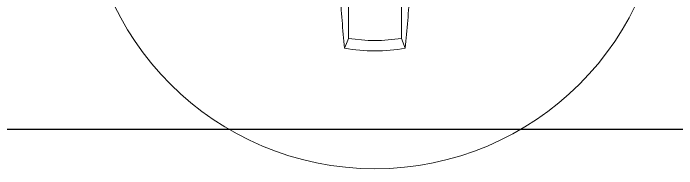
# Model space of a CAD drawing. Extents: x -26 to 91, y -47 to 75.
# Drawn here: x 13.8961 to 14.3241, y 66.8017 to 66.9021 of the extents above; entities that cross this region are included whole.
import ezdxf

# ---------------------------------------------------------------- set-up
doc = ezdxf.new("R2010")
doc.units = 0
doc.header["$MEASUREMENT"] = 0
doc.layers.get('0').update_dxf_attribs({"linetype": 'CONTINUOUS'})
doc.layers.add('FRAME', color=1, linetype='CONTINUOUS')

# ---------------------------------------------------------------- blocks, each defined once
blk = doc.blocks.new('dfasdf')
at = {"color": 7, "linetype": 'Continuous', "lineweight": 15}
for p, q in [((54.62253623656059, 25.50525446276106), (54.62253623668551, 25.47479486912368)), ((54.65663524439602, 25.47479486912368), (54.65663524452094, 25.50525446276106)), ((54.65663524439602, 25.47479486912368), (54.65916068976579, 25.46845470388555))]:
    blk.add_line(p, q, dxfattribs=at)
at = {"color": 7, "linetype": 'Continuous', "lineweight": 15, "flags": 128}
blk.add_lwpolyline([(54.62253623656059, 25.47479487046621), (54.62119357144617, 25.47142176859923), (54.62001079063059, 25.46845469954173)], dxfattribs=at)
at = {"color": 7, "linetype": 'Continuous', "lineweight": 15}
blk.add_circle((54.63958574054077, 25.57704351094785), 0.1865, dxfattribs=at)
for centre, radius, start, end in [((55.55923696755824, 25.5616883945276), 0.9438423243883757, 183.4930365995278, 185.66897975344), ((53.71993451352328, 25.5616883945276), 0.943842324388376, 354.331020246561, 356.5069634004732), ((54.63958574054077, 25.57704351094785), 0.1036603604884617, 260.5332814987059, 279.4667185012982), ((54.63958574054077, 25.57704351094785), 0.1103390577102036, 259.7812240459958, 280.2187759540062)]:
    blk.add_arc(centre, radius, start, end, dxfattribs=at)
blk = doc.blocks.new('3809 BLOCK FRAME')
blk.add_lwpolyline([(-1.673999999999999, 0.4539999999999962), (-4.424999999999997, 0.453999999999998)])

msp = doc.modelspace()

# ---------------------------------------------------------------- block references
msp.add_blockref('dfasdf', (-40.51019955463011, 41.41110657881391))
at = {"layer": 'FRAME', "rotation": 180}
msp.add_blockref('3809 BLOCK FRAME', (11.87938618591069, 67.28115008976178), dxfattribs=at)

doc.saveas('drawing.dxf')
